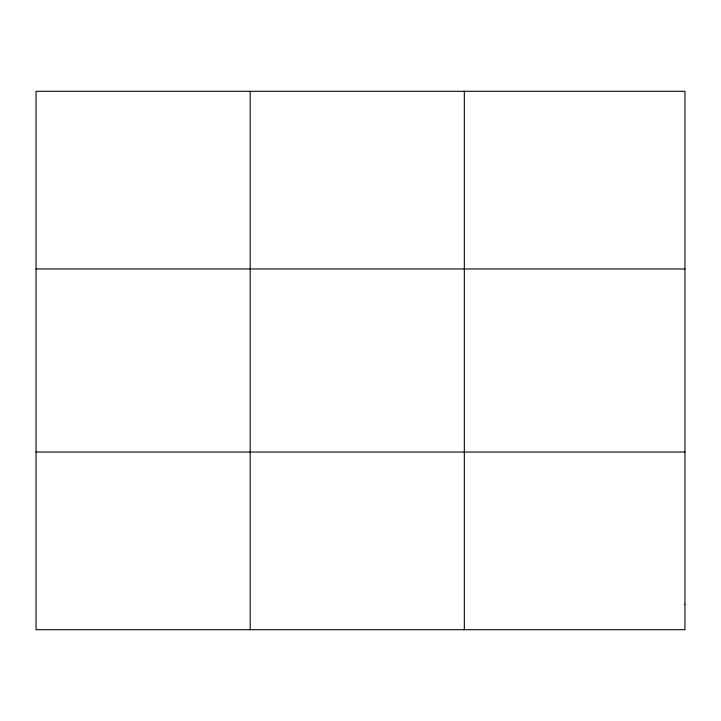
<?xml version="1.0" encoding="UTF-8"?>
<svg xmlns="http://www.w3.org/2000/svg" width="721" height="721" viewBox="0 0 721 721"><rect width="100%" height="100%" fill="white"/><g stroke="black" fill="none" stroke-linecap="round" stroke-linejoin="round"><path stroke-width="1.08" d="M250.187 629.703L250.187 91.297M464.324 629.703L464.324 91.297M36.05 268.969L684.95 268.969M36.05 452.031L684.95 452.031M684.95 604.315L684.95 629.703L36.05 629.703L36.05 91.297L684.95 91.297L684.95 604.315"/></g></svg>
